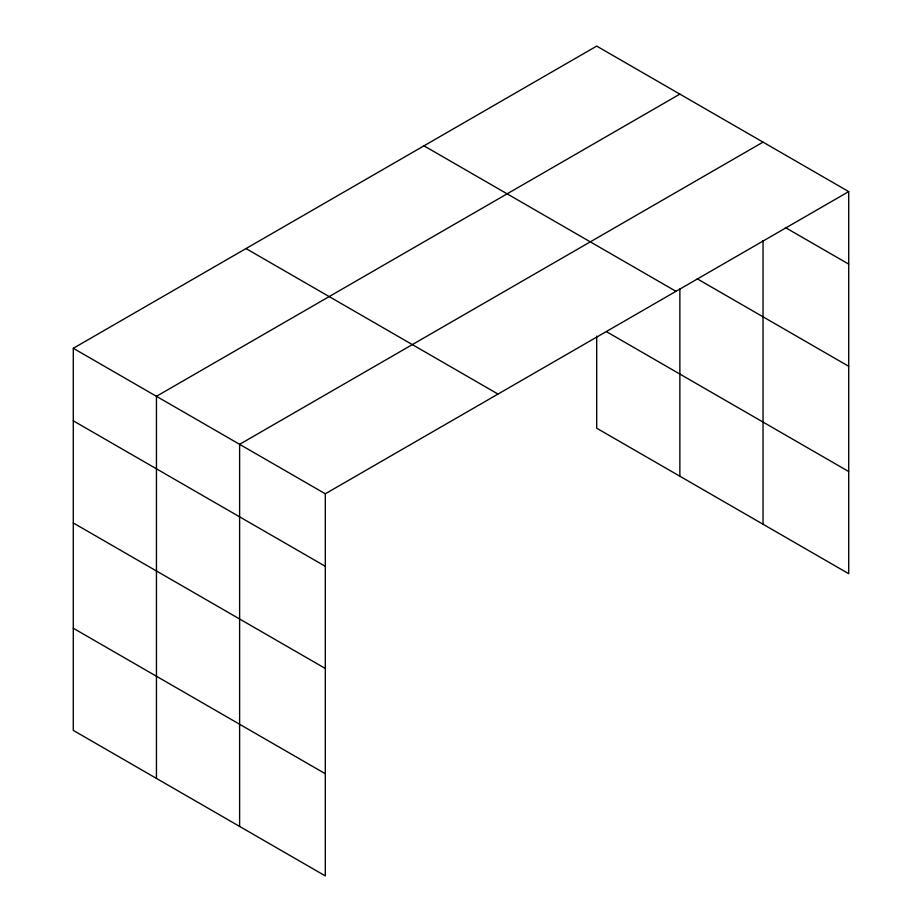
<?xml version="1.0" encoding="UTF-8"?>
<svg xmlns="http://www.w3.org/2000/svg" width="922" height="922" viewBox="0 0 922 922"><rect width="100%" height="100%" fill="white"/><g stroke="black" fill="none" stroke-linecap="round" stroke-linejoin="round"><path stroke-width="1.38" d="M848.713 191.603L596.695 46.1L73.287 348.297L73.287 730.397L325.305 875.9L325.305 493.789L848.713 191.603L848.713 573.703L596.695 428.211L596.695 336.115M763.036 240.55L763.036 524.238M679.871 94.113L156.452 396.31L156.452 778.41M763.036 142.126L239.616 444.323L239.616 826.435M785.383 227.55L848.713 264.118M697.239 278.824L848.713 366.288M423.97 145.826L675.987 291.329M606.63 331.77L848.713 471.545M246.013 248.571L498.03 394.074M73.287 348.297L325.305 493.789M73.287 420.812L325.305 566.304M73.287 522.97L325.305 668.473M73.287 628.239L325.305 773.731M679.871 288.713L679.871 476.225"/></g></svg>
